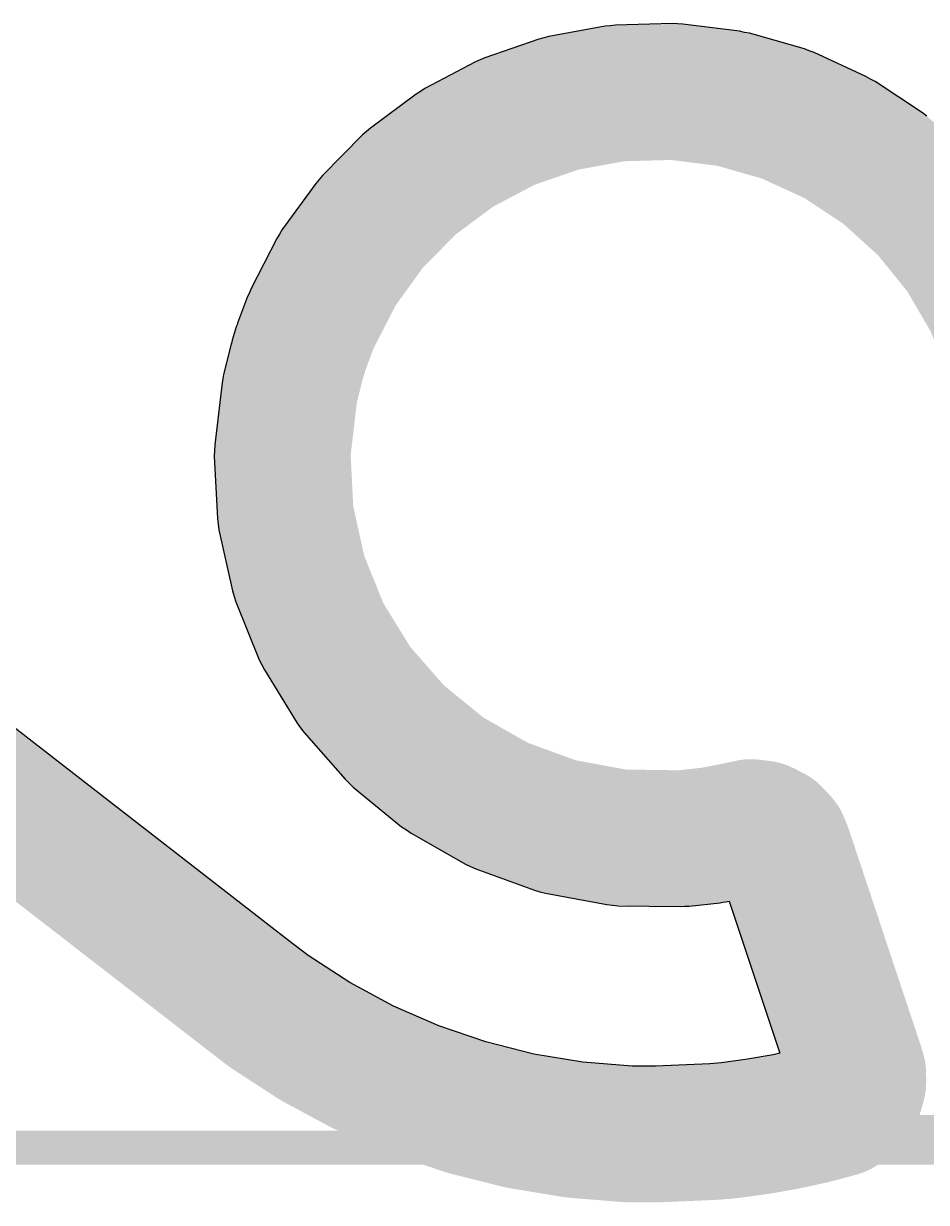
# Model space of a CAD drawing. Header units: inches. Extents: x -5 to 5450, y -4 to 5452.
# Drawn here: x 85.83 to 92.58, y -2.77 to 6.04 of the extents above; entities that cross this region are included whole.
import ezdxf

# ---------------------------------------------------------------- set-up
doc = ezdxf.new("R2010")
doc.units = ezdxf.units.IN
for name, color, linetype in [('Board_outline', 216, 'Continuous'), ('Ground', 76, 'Continuous'), ('Power', 16, 'Continuous'), ('Top Overlay', 2, 'Continuous')]:
    doc.layers.add(name, color=color, linetype=linetype)

msp = doc.modelspace()

# ---------------------------------------------------------------- linework, layer by layer
at = {"layer": 'Board_outline', "const_width": 0.254}
for points in [[(87.90978862, 3.6203001, -0.9572810000000012), (93.27838849999999, 2.08869026)], [(87.90978862, 3.6203001, -0.9572810000000012), (93.27838849999999, 2.08869026)], [(90.98388965999999, -0.02459228, -0.5486190000000054), (87.87868885999998, 3.52089974)], [(90.98388965999999, -0.02459228, -0.5486190000000054), (87.87868885999998, 3.52089974)], [(91.22418889999999, 0.0231013, -0.3639760000000018), (91.51169149999998, -0.12062968)], [(91.22418889999999, 0.0231013, -0.3639760000000018), (91.51169149999998, -0.12062968)], [(90.5692753, -2.26242372, -0.1665836944158109), (87.50090958, -1.2167743)], [(90.5692753, -2.26242372, -0.1665836944158109), (87.50090958, -1.2167743)], [(92.06388749999999, -1.77684938, -0.2679530000000012), (91.99978806, -2.01844148)], [(92.06388749999999, -1.77684938, -0.2679530000000012), (91.99978806, -2.01844148)], [(91.9837886, -2.03321158, -0.0031380900000001), (91.92878744, -2.0683982)], [(91.9837886, -2.03321158, -0.0031380900000001), (91.92878744, -2.0683982)], [(91.85478961999999, -2.09245454, -0.0436609000000003), (90.9964906, -2.24378266)], [(91.85478961999999, -2.09245454, -0.0436609000000003), (90.9964906, -2.24378266)]]:
    msp.add_lwpolyline(points, format="xyb", dxfattribs=at)
for points in [[(87.87868885999998, 3.52089974), (87.90978862, 3.6203001)], [(87.87868885999998, 3.52089974), (87.90978862, 3.6203001)], [(84.3296891, 1.23720098), (87.50090958, -1.2167743)], [(84.3296891, 1.23720098), (87.50090958, -1.2167743)], [(90.98388965999999, -0.02458974), (91.22299002, 0.02280158)], [(90.98388965999999, -0.02458974), (91.22299002, 0.02280158)], [(91.22299002, 0.02280158), (91.22418889999999, 0.0231013)], [(91.22299002, 0.02280158), (91.22418889999999, 0.0231013)], [(91.51168896, -0.12062968), (91.5194893, -0.14100048)], [(91.51168896, -0.12062968), (91.5194893, -0.14100048)], [(91.5194893, -0.14100048), (92.05979047999999, -1.76310036)], [(91.5194893, -0.14100048), (92.05979047999999, -1.76310036)], [(92.05979047999999, -1.76310036), (92.06389003999999, -1.77684938)], [(92.05979047999999, -1.76310036), (92.06389003999999, -1.77684938)], [(91.9837886, -2.03321158), (91.9997906, -2.01844402)], [(91.9837886, -2.03321158), (91.9997906, -2.01844402)], [(91.85478961999999, -2.092452), (91.93028858, -2.0715986)], [(91.85478961999999, -2.092452), (91.93028858, -2.0715986)], [(91.92878998, -2.06840074), (91.93028858, -2.0715986)], [(91.92878998, -2.06840074), (91.93028858, -2.0715986)], [(90.5692753, -2.26242372), (90.9964906, -2.24378012)], [(90.5692753, -2.26242372), (90.9964906, -2.24378012)]]:
    msp.add_lwpolyline(points, dxfattribs=at)
at = {"layer": 'Board_outline', "const_width": 0.127}
for points in [[(87.84628862, 3.6203001, 1), (87.97328861999999, 3.6203001, 1)], [(87.84628862, 3.6203001, 1), (87.97328861999999, 3.6203001, 1)], [(87.84628862, 3.6203001, 1), (87.97328861999999, 3.6203001, 1)], [(87.84628862, 3.6203001, 1), (87.97328861999999, 3.6203001, 1)], [(87.81518885999999, 3.52089974, 1), (87.94218886, 3.52089974, 1)], [(87.81518885999999, 3.52089974, 1), (87.94218886, 3.52089974, 1)], [(87.81518885999999, 3.52089974, 1), (87.94218886, 3.52089974, 1)], [(87.81518885999999, 3.52089974, 1), (87.94218886, 3.52089974, 1)], [(90.92038966, -0.02458974, 1), (91.04738966, -0.02458974, 1)], [(90.92038966, -0.02458974, 1), (91.04738966, -0.02458974, 1)], [(90.92038966, -0.02459228, 1), (91.04738966, -0.02459228, 1)], [(90.92038966, -0.02459228, 1), (91.04738966, -0.02459228, 1)], [(91.15949001999999, 0.02280158, 1), (91.28649001999999, 0.02280158, 1)], [(91.15949001999999, 0.02280158, 1), (91.28649001999999, 0.02280158, 1)], [(91.15949001999999, 0.02280158, 1), (91.28649001999999, 0.02280158, 1)], [(91.15949001999999, 0.02280158, 1), (91.28649001999999, 0.02280158, 1)], [(91.1606889, 0.0231013, 1), (91.28768889999999, 0.0231013, 1)], [(91.1606889, 0.0231013, 1), (91.28768889999999, 0.0231013, 1)], [(91.1606889, 0.0231013, 1), (91.28768889999999, 0.0231013, 1)], [(91.1606889, 0.0231013, 1), (91.28768889999999, 0.0231013, 1)], [(91.44818896, -0.12062968, 1), (91.57518895999999, -0.12062968, 1)], [(91.44818896, -0.12062968, 1), (91.57518895999999, -0.12062968, 1)], [(91.4481915, -0.12062968, 1), (91.5751915, -0.12062968, 1)], [(91.4481915, -0.12062968, 1), (91.5751915, -0.12062968, 1)], [(91.4559893, -0.14100048, 1), (91.5829893, -0.14100048, 1)], [(91.4559893, -0.14100048, 1), (91.5829893, -0.14100048, 1)], [(91.4559893, -0.14100048, 1), (91.5829893, -0.14100048, 1)], [(91.4559893, -0.14100048, 1), (91.5829893, -0.14100048, 1)], [(87.43740958, -1.2167743, 1), (87.56440957999999, -1.2167743, 1)], [(87.43740958, -1.2167743, 1), (87.56440957999999, -1.2167743, 1)], [(87.43740958, -1.2167743, 1), (87.56440957999999, -1.2167743, 1)], [(87.43740958, -1.2167743, 1), (87.56440957999999, -1.2167743, 1)], [(91.99629048, -1.76310036, 1), (92.12329048, -1.76310036, 1)], [(91.99629048, -1.76310036, 1), (92.12329048, -1.76310036, 1)], [(91.99629048, -1.76310036, 1), (92.12329048, -1.76310036, 1)], [(91.99629048, -1.76310036, 1), (92.12329048, -1.76310036, 1)], [(92.0003875, -1.77684938, 1), (92.1273875, -1.77684938, 1)], [(92.0003875, -1.77684938, 1), (92.1273875, -1.77684938, 1)], [(92.00039004, -1.77684938, 1), (92.12739004, -1.77684938, 1)], [(92.00039004, -1.77684938, 1), (92.12739004, -1.77684938, 1)], [(91.92028859999999, -2.03321158, 1), (92.04728859999999, -2.03321158, 1)], [(91.92028859999999, -2.03321158, 1), (92.04728859999999, -2.03321158, 1)], [(91.92028859999999, -2.03321158, 1), (92.04728859999999, -2.03321158, 1)], [(91.92028859999999, -2.03321158, 1), (92.04728859999999, -2.03321158, 1)], [(91.93628806, -2.01844148, 1), (92.06328806, -2.01844148, 1)], [(91.93628806, -2.01844148, 1), (92.06328806, -2.01844148, 1)], [(91.93629059999999, -2.01844402, 1), (92.06329059999999, -2.01844402, 1)], [(91.93629059999999, -2.01844402, 1), (92.06329059999999, -2.01844402, 1)], [(91.79128962, -2.092452, 1), (91.91828962, -2.092452, 1)], [(91.79128962, -2.092452, 1), (91.91828962, -2.092452, 1)], [(91.79128962, -2.09245454, 1), (91.91828962, -2.09245454, 1)], [(91.79128962, -2.09245454, 1), (91.91828962, -2.09245454, 1)], [(91.86528743999999, -2.0683982, 1), (91.99228743999998, -2.0683982, 1)], [(91.86528743999999, -2.0683982, 1), (91.99228743999998, -2.0683982, 1)], [(91.86528997999999, -2.06840074, 1), (91.99228998, -2.06840074, 1)], [(91.86528997999999, -2.06840074, 1), (91.99228998, -2.06840074, 1)], [(91.86678857999999, -2.0715986, 1), (91.99378857999999, -2.0715986, 1)], [(91.86678857999999, -2.0715986, 1), (91.99378857999999, -2.0715986, 1)], [(91.86678857999999, -2.0715986, 1), (91.99378857999999, -2.0715986, 1)], [(91.86678857999999, -2.0715986, 1), (91.99378857999999, -2.0715986, 1)], [(90.5057753, -2.26242372, 1), (90.63277529999999, -2.26242372, 1)], [(90.5057753, -2.26242372, 1), (90.63277529999999, -2.26242372, 1)], [(90.5057753, -2.26242372, 1), (90.63277529999999, -2.26242372, 1)], [(90.5057753, -2.26242372, 1), (90.63277529999999, -2.26242372, 1)], [(90.9329906, -2.24378012, 1), (91.05999059999999, -2.24378012, 1)], [(90.9329906, -2.24378012, 1), (91.05999059999999, -2.24378012, 1)], [(90.9329906, -2.24378266, 1), (91.05999059999999, -2.24378266, 1)], [(90.9329906, -2.24378266, 1), (91.05999059999999, -2.24378266, 1)]]:
    msp.add_lwpolyline(points, format="xyb", close=True, dxfattribs=at)
at = {"layer": 'Ground'}
for p, q in [((90.17940562, 6.018451259999999), (89.7600313, 5.94203282)), ((90.21820665999999, 6.021644039999999), (90.17940562, 6.018451259999999)), ((90.256868, 6.02652846), (90.21820665999999, 6.021644039999999)), ((90.6829911, 6.03825818), (90.256868, 6.02652846)), ((90.72184548, 6.03550736), (90.6829911, 6.03825818)), ((90.76077352, 6.0344558), (90.72184548, 6.03550736)), ((91.18371653999999, 5.98122756), (90.76077352, 6.0344558)), ((89.68470506, 5.92226908), (89.28183312, 5.782945)), ((89.72258407999999, 5.93132926), (89.68470506, 5.92226908)), ((89.7600313, 5.94203282), (89.72258407999999, 5.93132926)), ((91.22169716, 5.97259918), (91.18371653999999, 5.98122756)), ((91.26001814, 5.96563704), (91.22169716, 5.97259918)), ((91.66994366, 5.84869036), (91.26001814, 5.96563704)), ((91.7061539, 5.83439016), (91.66994366, 5.84869036)), ((91.74298644, 5.82167492), (91.7061539, 5.83439016)), ((92.13035167999999, 5.64373014), (91.74298644, 5.82167492)), ((89.210388, 5.75195192), (88.8334012, 5.55296578)), ((89.24644838, 5.76666868), (89.210388, 5.75195192)), ((89.28183312, 5.782945), (89.24644838, 5.76666868)), ((92.16396603999999, 5.624088319999999), (92.13035167999999, 5.64373014)), ((88.8334012, 5.55296578), (88.80089936, 5.53149262)), ((92.19843892, 5.605914619999999), (92.16396603999999, 5.624088319999999)), ((92.5542218, 5.37111194), (92.19843892, 5.605914619999999)), ((88.76749836, 5.51146218), (88.42516986, 5.25744186)), ((88.80089936, 5.53149262), (88.76749836, 5.51146218)), ((92.58447573999999, 5.34657046), (92.5542218, 5.37111194)), ((88.36635362, 5.20640056), (88.06664885999999, 4.90326172)), ((88.39631546, 5.23127478), (88.36635362, 5.20640056)), ((88.42516986, 5.25744186), (88.39631546, 5.23127478)), ((88.04211753999999, 4.87302048), (88.01627558, 4.84386128)), ((88.06664885999999, 4.90326172), (88.04211753999999, 4.87302048)), ((88.01627558, 4.84386128), (87.76617701999999, 4.4986575)), ((87.76617701999999, 4.4986575), (87.74651995999999, 4.465012659999999)), ((87.72543288, 4.43229238), (87.53075457999999, 4.05306022)), ((87.74651995999999, 4.465012659999999), (87.72543288, 4.43229238)), ((87.53075457999999, 4.05306022), (87.52002307999999, 4.02588222)), ((87.50708431999999, 3.999631319999999), (87.43200191999999, 3.79998986)), ((87.52002307999999, 4.02588222), (87.50708431999999, 3.999631319999999)), ((87.43200191999999, 3.79998986), (87.42826812, 3.7860351)), ((87.42261916, 3.77273058), (87.39151686, 3.67332768)), ((87.42826812, 3.7860351), (87.42261916, 3.77273058)), ((87.38315772, 3.64344966), (87.32707452, 3.416681)), ((87.38834948, 3.6580953), (87.38315772, 3.64344966)), ((87.39151686, 3.67332768), (87.38834948, 3.6580953)), ((87.31563436, 3.35372456), (87.26113612, 2.89011614)), ((87.32247457999999, 3.38501736), (87.31563436, 3.35372456)), ((87.32707452, 3.416681), (87.32247457999999, 3.38501736)), ((87.26033347999999, 2.8474797), (87.25829132, 2.80488136)), ((87.26113612, 2.89011614), (87.26033347999999, 2.8474797)), ((87.25829132, 2.80488136), (87.28173806, 2.33867198)), ((87.28173806, 2.33867198), (87.28803726, 2.29654354)), ((87.28803726, 2.29654354), (87.2931198, 2.25415348)), ((87.2931198, 2.25415348), (87.3938562, 1.79835302)), ((87.3938562, 1.79835302), (87.40709976, 1.75780446)), ((87.40709976, 1.75780446), (87.41915206, 1.71691046)), ((87.41915206, 1.71691046), (87.5943638, 1.28424178)), ((87.81330164, -0.8130692399999999), (84.64208624, 1.6409035)), ((87.5943638, 1.28424178), (87.61415548, 1.24649992)), ((87.61415548, 1.24649992), (87.63286258, 1.20814846)), ((87.63286258, 1.20814846), (87.87766015999999, 0.81068672)), ((87.87766015999999, 0.81068672), (87.90349957999999, 0.77671168)), ((87.90349957999999, 0.77671168), (87.92829251999999, 0.74206354)), ((87.92829251999999, 0.74206354), (88.23584334, 0.39090346)), ((88.23584334, 0.39090346), (88.2669558, 0.36172648)), ((88.2669558, 0.36172648), (88.2971945, 0.33166558)), ((88.2971945, 0.33166558), (88.6589159, 0.03660902)), ((88.6589159, 0.03660902), (88.69442764, 0.01303528)), ((88.69442764, 0.01303528), (88.72927136, -0.01158748)), ((88.72927136, -0.01158748), (89.13506684, -0.24230584)), ((89.13506684, -0.24230584), (89.17404821999999, -0.25965658)), ((89.17404821999999, -0.25965658), (89.21246318, -0.27811476)), ((89.21246318, -0.27811476), (89.65100687999998, -0.4380585599999999)), ((89.65100687999998, -0.4380585599999999), (89.69231744, -0.44867576)), ((89.69231744, -0.44867576), (89.73328509999999, -0.46048422)), ((89.73328509999999, -0.46048422), (90.19233421999999, -0.5451855999999999)), ((91.0400516, -0.5319522), (91.06146125999999, -0.52742338)), ((91.06146125999999, -0.52742338), (91.08325699999999, -0.5252872399999999)), ((91.08325699999999, -0.5252872399999999), (91.10783403999999, -0.5204104399999999)), ((91.10783403999999, -0.5204104399999999), (91.4861518, -1.65619938)), ((90.19233421999999, -0.5451855999999999), (90.23483096, -0.54877462)), ((90.23483096, -0.54877462), (90.2772007, -0.55360062)), ((90.2772007, -0.55360062), (90.74394602, -0.5606948399999999)), ((90.74394602, -0.5606948399999999), (90.77585604, -0.5580405399999999)), ((90.77585604, -0.5580405399999999), (90.80786511999999, -0.55765446)), ((90.80786511999999, -0.55765446), (91.0400516, -0.5319522)), ((87.8133118, -0.8130743199999999), (87.81330164, -0.8130692399999999)), ((87.95991298, -0.92652088), (87.8133118, -0.8130743199999999)), ((88.27081914, -1.12846358), (87.95991298, -0.92652088)), ((88.5973209, -1.30408934), (88.27081914, -1.12846358)), ((88.93721608, -1.45221198), (88.5973209, -1.30408934)), ((89.28813486, -1.57179772), (88.93721608, -1.45221198)), ((89.64768455999999, -1.66203884), (89.28813486, -1.57179772)), ((90.01350552, -1.72234352), (89.64768455999999, -1.66203884)), ((91.43677674, -1.66714678), (91.24383834, -1.70116246)), ((91.4861518, -1.65619938), (91.43677674, -1.66714678)), ((90.38303742, -1.75227996), (90.01350552, -1.72234352)), ((90.55772083999999, -1.75198532), (90.38303742, -1.75227996)), ((90.96310738, -1.73429422), (90.55772083999999, -1.75198532)), ((91.04961724, -1.72672756), (90.96310738, -1.73429422)), ((91.24383834, -1.70116246), (91.04961724, -1.72672756))]:
    msp.add_line(p, q, dxfattribs=at)
at = {"layer": 'Ground', "const_width": 1.016}
for points in [[(89.85153987999999, 5.43984434), (90.27091419999999, 5.51626278)], [(90.27091419999999, 5.51626278), (90.69703476, 5.5279925)], [(90.69703476, 5.5279925), (91.11997777999999, 5.47476426)], [(89.44866793999999, 5.30052026), (89.85153987999999, 5.43984434)], [(91.11997777999999, 5.47476426), (91.5299033, 5.35781758)], [(91.5299033, 5.35781758), (91.91726854, 5.1798728)], [(89.07168114, 5.101534119999999), (89.44866793999999, 5.30052026)], [(91.91726854, 5.1798728), (92.27305395999998, 4.94507012)], [(88.72935263999999, 4.8475138), (89.07168114, 5.101534119999999)], [(92.27305395999998, 4.94507012), (92.58898169999999, 4.65887816)], [(88.42964787999999, 4.54437496), (88.72935263999999, 4.8475138)], [(92.58898169999999, 4.65887816), (92.85769592, 4.32795934)], [(88.17954931999999, 4.19917118), (88.42964787999999, 4.54437496)], [(92.85769592, 4.32795934), (93.07294313999999, 3.9600124)], [(87.98487101999999, 3.81993902), (88.17954931999999, 4.19917118)], [(93.07294313999999, 3.9600124), (93.22971193999999, 3.56360476)], [(87.90978862, 3.6203001), (87.98487101999999, 3.81993902)], [(87.87868632, 3.520897199999999), (87.90978862, 3.6203001)], [(87.82260312, 3.29412854), (87.87868632, 3.520897199999999)], [(87.76810488, 2.83052012), (87.82260312, 3.29412854)], [(87.76810488, 2.83052012), (87.79155161999999, 2.36431074)], [(87.79155161999999, 2.36431074), (87.89228802, 1.90851028)], [(87.89228802, 1.90851028), (88.06749976, 1.4758416)], [(88.06749976, 1.4758416), (88.31229734, 1.07837986)], [(84.3296891, 1.23720098), (87.50090958, -1.2167743)], [(88.31229734, 1.07837986), (88.61984815999999, 0.7272197799999999)], [(88.61984815999999, 0.7272197799999999), (88.98156956, 0.43216322)], [(88.98156956, 0.43216322), (89.38736503999999, 0.20144486)], [(89.38736503999999, 0.20144486), (89.82590874, 0.04150106)], [(89.82590874, 0.04150106), (90.28495785999999, -0.04320032)], [(90.98388965999999, -0.02459228), (91.22418636, 0.02309622)], [(91.22418636, 0.02309622), (91.26706664, 0.03334258)], [(91.26706664, 0.03334258), (91.35466108, 0.02326894)], [(91.35466108, 0.02326894), (91.43352808, -0.01615948)], [(90.28495785999999, -0.04320032), (90.75170317999999, -0.05029454)], [(90.75170317999999, -0.05029454), (90.98388965999999, -0.02459228)], [(91.43352808, -0.01615948), (91.4941528, -0.08018526)], [(91.4941528, -0.08018526), (91.51169149999998, -0.12062968)], [(91.51169149999998, -0.12062968), (91.5194893, -0.14100048)], [(91.5194893, -0.14100048), (92.05979047999999, -1.76310036)], [(87.50090958, -1.2167743), (87.66417823999998, -1.34311898)], [(87.66417823999998, -1.34311898), (88.01044374, -1.56802836)], [(88.01044374, -1.56802836), (88.37407014, -1.7636236)], [(88.37407014, -1.7636236), (88.75258348, -1.92857628)], [(92.05979047999999, -1.76310036), (92.06388496, -1.77685446)], [(92.06388496, -1.77685446), (92.07248032, -1.80861716)], [(92.07248032, -1.80861716), (92.07264287999999, -1.8744311)], [(92.05576457999999, -1.93804286), (92.07264287999999, -1.8744311)], [(88.75258348, -1.92857628), (89.1434082, -2.06176372)], [(91.99978806, -2.01844148), (92.02299604, -1.9951192)], [(92.02299604, -1.9951192), (92.05576457999999, -1.93804286)], [(89.1434082, -2.06176372), (89.54388238, -2.1622766)], [(91.74940502, -2.12068918), (91.85478708, -2.09245454)], [(91.85478708, -2.09245454), (91.93028858, -2.0715986)], [(91.93028858, -2.0715986), (91.94946558, -2.0552918)], [(91.94946558, -2.0552918), (91.96321459999999, -2.04649578)], [(91.96321459999999, -2.04649578), (91.97693822, -2.03765658)], [(91.97693822, -2.03765658), (91.99978806, -2.01844148)], [(89.54388238, -2.1622766), (89.95127805999999, -2.2294342)], [(91.32149884, -2.20580204), (91.53638029999999, -2.1679154)], [(91.53638029999999, -2.1679154), (91.74940502, -2.12068918)], [(89.95127805999999, -2.2294342), (90.3628241, -2.26277424)], [(90.3628241, -2.26277424), (90.56927275999999, -2.26242626)], [(90.56927275999999, -2.26242626), (90.9964906, -2.24378266)], [(90.9964906, -2.24378266), (91.10516958, -2.23427798)], [(91.10516958, -2.23427798), (91.32149884, -2.20580204)]]:
    msp.add_lwpolyline(points, dxfattribs=at)
at = {"layer": 'Ground', "const_width": 0.508}
for points in [[(90.01691419999999, 5.51626278, 1), (90.5249142, 5.51626278, 1)], [(90.01691419999999, 5.51626278, 1), (90.5249142, 5.51626278, 1)], [(90.44303476, 5.5279925, 1), (90.95103476, 5.5279925, 1)], [(90.44303476, 5.5279925, 1), (90.95103476, 5.5279925, 1)], [(89.59753988, 5.43984434, 1), (90.10553988, 5.43984434, 1)], [(89.59753988, 5.43984434, 1), (90.10553988, 5.43984434, 1)], [(90.86597778, 5.47476426, 1), (91.37397778, 5.47476426, 1)], [(90.86597778, 5.47476426, 1), (91.37397778, 5.47476426, 1)], [(91.2759033, 5.35781758, 1), (91.78390329999999, 5.35781758, 1)], [(91.2759033, 5.35781758, 1), (91.78390329999999, 5.35781758, 1)], [(89.19466794, 5.30052026, 1), (89.70266794, 5.30052026, 1)], [(89.19466794, 5.30052026, 1), (89.70266794, 5.30052026, 1)], [(91.66326853999999, 5.1798728, 1), (92.17126853999999, 5.1798728, 1)], [(91.66326853999999, 5.1798728, 1), (92.17126853999999, 5.1798728, 1)], [(88.81768113999999, 5.101534119999999, 1), (89.32568113999999, 5.101534119999999, 1)], [(88.81768113999999, 5.101534119999999, 1), (89.32568113999999, 5.101534119999999, 1)], [(92.01905396, 4.94507012, 1), (92.52705396, 4.94507012, 1)], [(92.01905396, 4.94507012, 1), (92.52705396, 4.94507012, 1)], [(88.47535264, 4.8475138, 1), (88.98335264, 4.8475138, 1)], [(88.47535264, 4.8475138, 1), (88.98335264, 4.8475138, 1)], [(92.33498169999999, 4.65887816, 1), (92.8429817, 4.65887816, 1)], [(92.33498169999999, 4.65887816, 1), (92.8429817, 4.65887816, 1)], [(88.17564788, 4.54437496, 1), (88.68364788, 4.54437496, 1)], [(88.17564788, 4.54437496, 1), (88.68364788, 4.54437496, 1)], [(92.60369591999999, 4.32795934, 1), (93.11169592, 4.32795934, 1)], [(92.60369591999999, 4.32795934, 1), (93.11169592, 4.32795934, 1)], [(87.92554931999999, 4.19917118, 1), (88.43354932, 4.19917118, 1)], [(87.92554931999999, 4.19917118, 1), (88.43354932, 4.19917118, 1)], [(92.81894314, 3.9600124, 1), (93.32694314, 3.9600124, 1)], [(92.81894314, 3.9600124, 1), (93.32694314, 3.9600124, 1)], [(87.73087102, 3.81993902, 1), (88.23887101999999, 3.81993902, 1)], [(87.73087102, 3.81993902, 1), (88.23887101999999, 3.81993902, 1)], [(87.65578862, 3.6203001, 1), (88.16378861999999, 3.6203001, 1)], [(87.65578862, 3.6203001, 1), (88.16378861999999, 3.6203001, 1)], [(87.62468632, 3.520897199999999, 1), (88.13268632, 3.520897199999999, 1)], [(87.62468632, 3.520897199999999, 1), (88.13268632, 3.520897199999999, 1)], [(87.56860312, 3.29412854, 1), (88.07660312, 3.29412854, 1)], [(87.56860312, 3.29412854, 1), (88.07660312, 3.29412854, 1)], [(87.51410488, 2.83052012, 1), (88.02210488, 2.83052012, 1)], [(87.51410488, 2.83052012, 1), (88.02210488, 2.83052012, 1)], [(87.53755161999999, 2.36431074, 1), (88.04555162, 2.36431074, 1)], [(87.53755161999999, 2.36431074, 1), (88.04555162, 2.36431074, 1)], [(87.63828801999999, 1.90851028, 1), (88.14628802, 1.90851028, 1)], [(87.63828801999999, 1.90851028, 1), (88.14628802, 1.90851028, 1)], [(87.81349975999998, 1.4758416, 1), (88.32149976, 1.4758416, 1)], [(87.81349975999998, 1.4758416, 1), (88.32149976, 1.4758416, 1)], [(88.05829734, 1.07837986, 1), (88.56629734, 1.07837986, 1)], [(88.05829734, 1.07837986, 1), (88.56629734, 1.07837986, 1)], [(88.36584816, 0.7272197799999999, 1), (88.87384816, 0.7272197799999999, 1)], [(88.36584816, 0.7272197799999999, 1), (88.87384816, 0.7272197799999999, 1)], [(88.72756955999999, 0.43216322, 1), (89.23556955999999, 0.43216322, 1)], [(88.72756955999999, 0.43216322, 1), (89.23556955999999, 0.43216322, 1)], [(89.13336504, 0.20144486, 1), (89.64136504, 0.20144486, 1)], [(89.13336504, 0.20144486, 1), (89.64136504, 0.20144486, 1)], [(89.57190874, 0.04150106, 1), (90.07990874, 0.04150106, 1)], [(89.57190874, 0.04150106, 1), (90.07990874, 0.04150106, 1)], [(90.97018635999999, 0.02309622, 1), (91.47818636, 0.02309622, 1)], [(90.97018635999999, 0.02309622, 1), (91.47818636, 0.02309622, 1)], [(91.01306664, 0.03334258, 1), (91.52106664, 0.03334258, 1)], [(91.01306664, 0.03334258, 1), (91.52106664, 0.03334258, 1)], [(91.10066108, 0.02326894, 1), (91.60866108, 0.02326894, 1)], [(91.10066108, 0.02326894, 1), (91.60866108, 0.02326894, 1)], [(90.03095786, -0.04320032, 1), (90.53895786, -0.04320032, 1)], [(90.03095786, -0.04320032, 1), (90.53895786, -0.04320032, 1)], [(90.49770317999999, -0.05029454, 1), (91.00570318, -0.05029454, 1)], [(90.49770317999999, -0.05029454, 1), (91.00570318, -0.05029454, 1)], [(90.72988966, -0.02459228, 1), (91.23788966, -0.02459228, 1)], [(90.72988966, -0.02459228, 1), (91.23788966, -0.02459228, 1)], [(91.17952808, -0.01615948, 1), (91.68752807999999, -0.01615948, 1)], [(91.17952808, -0.01615948, 1), (91.68752807999999, -0.01615948, 1)], [(91.24015279999999, -0.08018526, 1), (91.74815279999999, -0.08018526, 1)], [(91.24015279999999, -0.08018526, 1), (91.74815279999999, -0.08018526, 1)], [(91.25769149999999, -0.12062968, 1), (91.7656915, -0.12062968, 1)], [(91.25769149999999, -0.12062968, 1), (91.7656915, -0.12062968, 1)], [(91.26548929999998, -0.14100048, 1), (91.7734893, -0.14100048, 1)], [(91.26548929999998, -0.14100048, 1), (91.7734893, -0.14100048, 1)], [(87.24690958, -1.2167743, 1), (87.75490958, -1.2167743, 1)], [(87.24690958, -1.2167743, 1), (87.75490958, -1.2167743, 1)], [(87.41017824, -1.34311898, 1), (87.91817823999999, -1.34311898, 1)], [(87.41017824, -1.34311898, 1), (87.91817823999999, -1.34311898, 1)], [(87.75644374, -1.56802836, 1), (88.26444373999999, -1.56802836, 1)], [(87.75644374, -1.56802836, 1), (88.26444373999999, -1.56802836, 1)], [(88.12007014, -1.7636236, 1), (88.62807013999999, -1.7636236, 1)], [(88.12007014, -1.7636236, 1), (88.62807013999999, -1.7636236, 1)], [(91.80579048, -1.76310036, 1), (92.31379048, -1.76310036, 1)], [(91.80579048, -1.76310036, 1), (92.31379048, -1.76310036, 1)], [(91.80988495999999, -1.77685446, 1), (92.31788496, -1.77685446, 1)], [(91.80988495999999, -1.77685446, 1), (92.31788496, -1.77685446, 1)], [(91.81848031999999, -1.80861716, 1), (92.32648032, -1.80861716, 1)], [(91.81848031999999, -1.80861716, 1), (92.32648032, -1.80861716, 1)], [(91.81864288, -1.8744311, 1), (92.32664288, -1.8744311, 1)], [(91.81864288, -1.8744311, 1), (92.32664288, -1.8744311, 1)], [(88.49858348, -1.92857628, 1), (89.00658347999999, -1.92857628, 1)], [(88.49858348, -1.92857628, 1), (89.00658347999999, -1.92857628, 1)], [(91.76899603999999, -1.9951192, 1), (92.27699603999999, -1.9951192, 1)], [(91.76899603999999, -1.9951192, 1), (92.27699603999999, -1.9951192, 1)], [(91.80176458, -1.93804286, 1), (92.30976457999999, -1.93804286, 1)], [(91.80176458, -1.93804286, 1), (92.30976457999999, -1.93804286, 1)], [(88.88940819999999, -2.06176372, 1), (89.39740819999999, -2.06176372, 1)], [(88.88940819999999, -2.06176372, 1), (89.39740819999999, -2.06176372, 1)], [(91.60078707999999, -2.09245454, 1), (92.10878708, -2.09245454, 1)], [(91.60078707999999, -2.09245454, 1), (92.10878708, -2.09245454, 1)], [(91.67628858, -2.0715986, 1), (92.18428858, -2.0715986, 1)], [(91.67628858, -2.0715986, 1), (92.18428858, -2.0715986, 1)], [(91.69546557999999, -2.0552918, 1), (92.20346558, -2.0552918, 1)], [(91.69546557999999, -2.0552918, 1), (92.20346558, -2.0552918, 1)], [(91.7092146, -2.04649578, 1), (92.21721459999999, -2.04649578, 1)], [(91.7092146, -2.04649578, 1), (92.21721459999999, -2.04649578, 1)], [(91.72293822, -2.03765658, 1), (92.23093822, -2.03765658, 1)], [(91.72293822, -2.03765658, 1), (92.23093822, -2.03765658, 1)], [(91.74578806, -2.01844148, 1), (92.25378805999999, -2.01844148, 1)], [(91.74578806, -2.01844148, 1), (92.25378805999999, -2.01844148, 1)], [(89.28988238, -2.1622766, 1), (89.79788237999999, -2.1622766, 1)], [(89.28988238, -2.1622766, 1), (89.79788237999999, -2.1622766, 1)], [(91.2823803, -2.1679154, 1), (91.7903803, -2.1679154, 1)], [(91.2823803, -2.1679154, 1), (91.7903803, -2.1679154, 1)], [(91.49540501999999, -2.12068918, 1), (92.00340501999999, -2.12068918, 1)], [(91.49540501999999, -2.12068918, 1), (92.00340501999999, -2.12068918, 1)], [(89.69727806, -2.2294342, 1), (90.20527806, -2.2294342, 1)], [(89.69727806, -2.2294342, 1), (90.20527806, -2.2294342, 1)], [(90.10882409999999, -2.26277424, 1), (90.61682409999999, -2.26277424, 1)], [(90.10882409999999, -2.26277424, 1), (90.61682409999999, -2.26277424, 1)], [(90.31527276, -2.26242626, 1), (90.82327276, -2.26242626, 1)], [(90.31527276, -2.26242626, 1), (90.82327276, -2.26242626, 1)], [(90.7424906, -2.24378266, 1), (91.25049059999999, -2.24378266, 1)], [(90.7424906, -2.24378266, 1), (91.25049059999999, -2.24378266, 1)], [(90.85116957999999, -2.23427798, 1), (91.35916957999999, -2.23427798, 1)], [(90.85116957999999, -2.23427798, 1), (91.35916957999999, -2.23427798, 1)], [(91.06749884, -2.20580204, 1), (91.57549884, -2.20580204, 1)], [(91.06749884, -2.20580204, 1), (91.57549884, -2.20580204, 1)]]:
    msp.add_lwpolyline(points, format="xyb", close=True, dxfattribs=at)
at = {"layer": 'Power'}
for p, q in [((90.17940562, 6.018451259999999), (89.7600313, 5.94203282)), ((90.21820665999999, 6.021644039999999), (90.17940562, 6.018451259999999)), ((90.256868, 6.02652846), (90.21820665999999, 6.021644039999999)), ((90.6829911, 6.03825818), (90.256868, 6.02652846)), ((90.72184548, 6.03550736), (90.6829911, 6.03825818)), ((90.76077352, 6.0344558), (90.72184548, 6.03550736)), ((91.18371653999999, 5.98122756), (90.76077352, 6.0344558)), ((89.68470506, 5.92226908), (89.28183312, 5.782945)), ((89.72258407999999, 5.93132926), (89.68470506, 5.92226908)), ((89.7600313, 5.94203282), (89.72258407999999, 5.93132926)), ((91.22169716, 5.97259918), (91.18371653999999, 5.98122756)), ((91.26001814, 5.96563704), (91.22169716, 5.97259918)), ((91.66994366, 5.84869036), (91.26001814, 5.96563704)), ((91.7061539, 5.83439016), (91.66994366, 5.84869036)), ((91.74298644, 5.82167492), (91.7061539, 5.83439016)), ((92.13035167999999, 5.64373014), (91.74298644, 5.82167492)), ((89.210388, 5.75195192), (88.8334012, 5.55296578)), ((89.24644838, 5.76666868), (89.210388, 5.75195192)), ((89.28183312, 5.782945), (89.24644838, 5.76666868)), ((92.16396603999999, 5.624088319999999), (92.13035167999999, 5.64373014)), ((88.8334012, 5.55296578), (88.80089936, 5.53149262)), ((92.19843892, 5.605914619999999), (92.16396603999999, 5.624088319999999)), ((92.5542218, 5.37111194), (92.19843892, 5.605914619999999)), ((88.76749836, 5.51146218), (88.42516986, 5.25744186)), ((88.80089936, 5.53149262), (88.76749836, 5.51146218)), ((92.58447573999999, 5.34657046), (92.5542218, 5.37111194)), ((88.36635362, 5.20640056), (88.06664885999999, 4.90326172)), ((88.39631546, 5.23127478), (88.36635362, 5.20640056)), ((88.42516986, 5.25744186), (88.39631546, 5.23127478)), ((88.04211753999999, 4.87302048), (88.01627558, 4.84386128)), ((88.06664885999999, 4.90326172), (88.04211753999999, 4.87302048)), ((88.01627558, 4.84386128), (87.76617701999999, 4.4986575)), ((87.76617701999999, 4.4986575), (87.74651995999999, 4.465012659999999)), ((87.72543288, 4.43229238), (87.53075457999999, 4.05306022)), ((87.74651995999999, 4.465012659999999), (87.72543288, 4.43229238)), ((87.53075457999999, 4.05306022), (87.52002307999999, 4.02588222)), ((87.50708431999999, 3.999631319999999), (87.43200191999999, 3.79998986)), ((87.52002307999999, 4.02588222), (87.50708431999999, 3.999631319999999)), ((87.43200191999999, 3.79998986), (87.42826812, 3.7860351)), ((87.42261916, 3.77273058), (87.39151686, 3.67332768)), ((87.42826812, 3.7860351), (87.42261916, 3.77273058)), ((87.38315772, 3.64344966), (87.32707452, 3.416681)), ((87.38834948, 3.6580953), (87.38315772, 3.64344966)), ((87.39151686, 3.67332768), (87.38834948, 3.6580953)), ((87.31563436, 3.35372456), (87.26113612, 2.89011614)), ((87.32247457999999, 3.38501736), (87.31563436, 3.35372456)), ((87.32707452, 3.416681), (87.32247457999999, 3.38501736)), ((87.26033347999999, 2.8474797), (87.25829132, 2.80488136)), ((87.26113612, 2.89011614), (87.26033347999999, 2.8474797)), ((87.25829132, 2.80488136), (87.28173806, 2.33867198)), ((87.28173806, 2.33867198), (87.28803726, 2.29654354)), ((87.28803726, 2.29654354), (87.2931198, 2.25415348)), ((87.2931198, 2.25415348), (87.3938562, 1.79835302)), ((87.3938562, 1.79835302), (87.40709976, 1.75780446)), ((87.40709976, 1.75780446), (87.41915206, 1.71691046)), ((87.41915206, 1.71691046), (87.5943638, 1.28424178)), ((87.81330164, -0.8130692399999999), (84.64208624, 1.6409035)), ((87.5943638, 1.28424178), (87.61415548, 1.24649992)), ((87.61415548, 1.24649992), (87.63286258, 1.20814846)), ((87.63286258, 1.20814846), (87.87766015999999, 0.81068672)), ((87.87766015999999, 0.81068672), (87.90349957999999, 0.77671168)), ((87.90349957999999, 0.77671168), (87.92829251999999, 0.74206354)), ((87.92829251999999, 0.74206354), (88.23584334, 0.39090346)), ((88.23584334, 0.39090346), (88.2669558, 0.36172648)), ((88.2669558, 0.36172648), (88.2971945, 0.33166558)), ((88.2971945, 0.33166558), (88.6589159, 0.03660902)), ((88.6589159, 0.03660902), (88.69442764, 0.01303528)), ((88.69442764, 0.01303528), (88.72927136, -0.01158748)), ((88.72927136, -0.01158748), (89.13506684, -0.24230584)), ((89.13506684, -0.24230584), (89.17404821999999, -0.25965658)), ((89.17404821999999, -0.25965658), (89.21246318, -0.27811476)), ((89.21246318, -0.27811476), (89.65100687999998, -0.4380585599999999)), ((89.65100687999998, -0.4380585599999999), (89.69231744, -0.44867576)), ((89.69231744, -0.44867576), (89.73328509999999, -0.46048422)), ((89.73328509999999, -0.46048422), (90.19233421999999, -0.5451855999999999)), ((91.0400516, -0.5319522), (91.06146125999999, -0.52742338)), ((91.06146125999999, -0.52742338), (91.08325699999999, -0.5252872399999999)), ((91.08325699999999, -0.5252872399999999), (91.10783403999999, -0.5204104399999999)), ((91.10783403999999, -0.5204104399999999), (91.4861518, -1.65619938)), ((90.19233421999999, -0.5451855999999999), (90.23483096, -0.54877462)), ((90.23483096, -0.54877462), (90.2772007, -0.55360062)), ((90.2772007, -0.55360062), (90.74394602, -0.5606948399999999)), ((90.74394602, -0.5606948399999999), (90.77585604, -0.5580405399999999)), ((90.77585604, -0.5580405399999999), (90.80786511999999, -0.55765446)), ((90.80786511999999, -0.55765446), (91.0400516, -0.5319522)), ((87.8133118, -0.8130743199999999), (87.81330164, -0.8130692399999999)), ((87.95991298, -0.92652088), (87.8133118, -0.8130743199999999)), ((88.27081914, -1.12846358), (87.95991298, -0.92652088)), ((88.5973209, -1.30408934), (88.27081914, -1.12846358)), ((88.93721608, -1.45221198), (88.5973209, -1.30408934)), ((89.28813486, -1.57179772), (88.93721608, -1.45221198)), ((89.64768455999999, -1.66203884), (89.28813486, -1.57179772)), ((90.01350552, -1.72234352), (89.64768455999999, -1.66203884)), ((91.43677674, -1.66714678), (91.24383834, -1.70116246)), ((91.4861518, -1.65619938), (91.43677674, -1.66714678)), ((90.38303742, -1.75227996), (90.01350552, -1.72234352)), ((90.55772083999999, -1.75198532), (90.38303742, -1.75227996)), ((90.96310738, -1.73429422), (90.55772083999999, -1.75198532)), ((91.04961724, -1.72672756), (90.96310738, -1.73429422)), ((91.24383834, -1.70116246), (91.04961724, -1.72672756))]:
    msp.add_line(p, q, dxfattribs=at)
at = {"layer": 'Power', "const_width": 1.016}
for points in [[(89.85153987999999, 5.43984434), (90.27091419999999, 5.51626278)], [(90.27091419999999, 5.51626278), (90.69703476, 5.5279925)], [(90.69703476, 5.5279925), (91.11997777999999, 5.47476426)], [(89.44866793999999, 5.30052026), (89.85153987999999, 5.43984434)], [(91.11997777999999, 5.47476426), (91.5299033, 5.35781758)], [(91.5299033, 5.35781758), (91.91726854, 5.1798728)], [(89.07168114, 5.101534119999999), (89.44866793999999, 5.30052026)], [(91.91726854, 5.1798728), (92.27305395999998, 4.94507012)], [(88.72935263999999, 4.8475138), (89.07168114, 5.101534119999999)], [(92.27305395999998, 4.94507012), (92.58898169999999, 4.65887816)], [(88.42964787999999, 4.54437496), (88.72935263999999, 4.8475138)], [(92.58898169999999, 4.65887816), (92.85769592, 4.32795934)], [(88.17954931999999, 4.19917118), (88.42964787999999, 4.54437496)], [(92.85769592, 4.32795934), (93.07294313999999, 3.9600124)], [(87.98487101999999, 3.81993902), (88.17954931999999, 4.19917118)], [(93.07294313999999, 3.9600124), (93.22971193999999, 3.56360476)], [(87.90978862, 3.6203001), (87.98487101999999, 3.81993902)], [(87.87868632, 3.520897199999999), (87.90978862, 3.6203001)], [(87.82260312, 3.29412854), (87.87868632, 3.520897199999999)], [(87.76810488, 2.83052012), (87.82260312, 3.29412854)], [(87.76810488, 2.83052012), (87.79155161999999, 2.36431074)], [(87.79155161999999, 2.36431074), (87.89228802, 1.90851028)], [(87.89228802, 1.90851028), (88.06749976, 1.4758416)], [(88.06749976, 1.4758416), (88.31229734, 1.07837986)], [(84.3296891, 1.23720098), (87.50090958, -1.2167743)], [(88.31229734, 1.07837986), (88.61984815999999, 0.7272197799999999)], [(88.61984815999999, 0.7272197799999999), (88.98156956, 0.43216322)], [(88.98156956, 0.43216322), (89.38736503999999, 0.20144486)], [(89.38736503999999, 0.20144486), (89.82590874, 0.04150106)], [(89.82590874, 0.04150106), (90.28495785999999, -0.04320032)], [(90.98388965999999, -0.02459228), (91.22418636, 0.02309622)], [(91.22418636, 0.02309622), (91.26706664, 0.03334258)], [(91.26706664, 0.03334258), (91.35466108, 0.02326894)], [(91.35466108, 0.02326894), (91.43352808, -0.01615948)], [(90.28495785999999, -0.04320032), (90.75170317999999, -0.05029454)], [(90.75170317999999, -0.05029454), (90.98388965999999, -0.02459228)], [(91.43352808, -0.01615948), (91.4941528, -0.08018526)], [(91.4941528, -0.08018526), (91.51169149999998, -0.12062968)], [(91.51169149999998, -0.12062968), (91.5194893, -0.14100048)], [(91.5194893, -0.14100048), (92.05979047999999, -1.76310036)], [(87.50090958, -1.2167743), (87.66417823999998, -1.34311898)], [(87.66417823999998, -1.34311898), (88.01044374, -1.56802836)], [(88.01044374, -1.56802836), (88.37407014, -1.7636236)], [(88.37407014, -1.7636236), (88.75258348, -1.92857628)], [(92.05979047999999, -1.76310036), (92.06388496, -1.77685446)], [(92.06388496, -1.77685446), (92.07248032, -1.80861716)], [(92.07248032, -1.80861716), (92.07264287999999, -1.8744311)], [(92.05576457999999, -1.93804286), (92.07264287999999, -1.8744311)], [(88.75258348, -1.92857628), (89.1434082, -2.06176372)], [(91.99978806, -2.01844148), (92.02299604, -1.9951192)], [(92.02299604, -1.9951192), (92.05576457999999, -1.93804286)], [(89.1434082, -2.06176372), (89.54388238, -2.1622766)], [(91.74940502, -2.12068918), (91.85478708, -2.09245454)], [(91.85478708, -2.09245454), (91.93028858, -2.0715986)], [(91.93028858, -2.0715986), (91.94946558, -2.0552918)], [(91.94946558, -2.0552918), (91.96321459999999, -2.04649578)], [(91.96321459999999, -2.04649578), (91.97693822, -2.03765658)], [(91.97693822, -2.03765658), (91.99978806, -2.01844148)], [(89.54388238, -2.1622766), (89.95127805999999, -2.2294342)], [(91.32149884, -2.20580204), (91.53638029999999, -2.1679154)], [(91.53638029999999, -2.1679154), (91.74940502, -2.12068918)], [(89.95127805999999, -2.2294342), (90.3628241, -2.26277424)], [(90.3628241, -2.26277424), (90.56927275999999, -2.26242626)], [(90.56927275999999, -2.26242626), (90.9964906, -2.24378266)], [(90.9964906, -2.24378266), (91.10516958, -2.23427798)], [(91.10516958, -2.23427798), (91.32149884, -2.20580204)]]:
    msp.add_lwpolyline(points, dxfattribs=at)
at = {"layer": 'Power', "const_width": 0.508}
for points in [[(90.01691419999999, 5.51626278, 1), (90.5249142, 5.51626278, 1)], [(90.01691419999999, 5.51626278, 1), (90.5249142, 5.51626278, 1)], [(90.44303476, 5.5279925, 1), (90.95103476, 5.5279925, 1)], [(90.44303476, 5.5279925, 1), (90.95103476, 5.5279925, 1)], [(89.59753988, 5.43984434, 1), (90.10553988, 5.43984434, 1)], [(89.59753988, 5.43984434, 1), (90.10553988, 5.43984434, 1)], [(90.86597778, 5.47476426, 1), (91.37397778, 5.47476426, 1)], [(90.86597778, 5.47476426, 1), (91.37397778, 5.47476426, 1)], [(91.2759033, 5.35781758, 1), (91.78390329999999, 5.35781758, 1)], [(91.2759033, 5.35781758, 1), (91.78390329999999, 5.35781758, 1)], [(89.19466794, 5.30052026, 1), (89.70266794, 5.30052026, 1)], [(89.19466794, 5.30052026, 1), (89.70266794, 5.30052026, 1)], [(91.66326853999999, 5.1798728, 1), (92.17126853999999, 5.1798728, 1)], [(91.66326853999999, 5.1798728, 1), (92.17126853999999, 5.1798728, 1)], [(88.81768113999999, 5.101534119999999, 1), (89.32568113999999, 5.101534119999999, 1)], [(88.81768113999999, 5.101534119999999, 1), (89.32568113999999, 5.101534119999999, 1)], [(92.01905396, 4.94507012, 1), (92.52705396, 4.94507012, 1)], [(92.01905396, 4.94507012, 1), (92.52705396, 4.94507012, 1)], [(88.47535264, 4.8475138, 1), (88.98335264, 4.8475138, 1)], [(88.47535264, 4.8475138, 1), (88.98335264, 4.8475138, 1)], [(92.33498169999999, 4.65887816, 1), (92.8429817, 4.65887816, 1)], [(92.33498169999999, 4.65887816, 1), (92.8429817, 4.65887816, 1)], [(88.17564788, 4.54437496, 1), (88.68364788, 4.54437496, 1)], [(88.17564788, 4.54437496, 1), (88.68364788, 4.54437496, 1)], [(92.60369591999999, 4.32795934, 1), (93.11169592, 4.32795934, 1)], [(92.60369591999999, 4.32795934, 1), (93.11169592, 4.32795934, 1)], [(87.92554931999999, 4.19917118, 1), (88.43354932, 4.19917118, 1)], [(87.92554931999999, 4.19917118, 1), (88.43354932, 4.19917118, 1)], [(92.81894314, 3.9600124, 1), (93.32694314, 3.9600124, 1)], [(92.81894314, 3.9600124, 1), (93.32694314, 3.9600124, 1)], [(87.73087102, 3.81993902, 1), (88.23887101999999, 3.81993902, 1)], [(87.73087102, 3.81993902, 1), (88.23887101999999, 3.81993902, 1)], [(87.65578862, 3.6203001, 1), (88.16378861999999, 3.6203001, 1)], [(87.65578862, 3.6203001, 1), (88.16378861999999, 3.6203001, 1)], [(87.62468632, 3.520897199999999, 1), (88.13268632, 3.520897199999999, 1)], [(87.62468632, 3.520897199999999, 1), (88.13268632, 3.520897199999999, 1)], [(87.56860312, 3.29412854, 1), (88.07660312, 3.29412854, 1)], [(87.56860312, 3.29412854, 1), (88.07660312, 3.29412854, 1)], [(87.51410488, 2.83052012, 1), (88.02210488, 2.83052012, 1)], [(87.51410488, 2.83052012, 1), (88.02210488, 2.83052012, 1)], [(87.53755161999999, 2.36431074, 1), (88.04555162, 2.36431074, 1)], [(87.53755161999999, 2.36431074, 1), (88.04555162, 2.36431074, 1)], [(87.63828801999999, 1.90851028, 1), (88.14628802, 1.90851028, 1)], [(87.63828801999999, 1.90851028, 1), (88.14628802, 1.90851028, 1)], [(87.81349975999998, 1.4758416, 1), (88.32149976, 1.4758416, 1)], [(87.81349975999998, 1.4758416, 1), (88.32149976, 1.4758416, 1)], [(88.05829734, 1.07837986, 1), (88.56629734, 1.07837986, 1)], [(88.05829734, 1.07837986, 1), (88.56629734, 1.07837986, 1)], [(88.36584816, 0.7272197799999999, 1), (88.87384816, 0.7272197799999999, 1)], [(88.36584816, 0.7272197799999999, 1), (88.87384816, 0.7272197799999999, 1)], [(88.72756955999999, 0.43216322, 1), (89.23556955999999, 0.43216322, 1)], [(88.72756955999999, 0.43216322, 1), (89.23556955999999, 0.43216322, 1)], [(89.13336504, 0.20144486, 1), (89.64136504, 0.20144486, 1)], [(89.13336504, 0.20144486, 1), (89.64136504, 0.20144486, 1)], [(89.57190874, 0.04150106, 1), (90.07990874, 0.04150106, 1)], [(89.57190874, 0.04150106, 1), (90.07990874, 0.04150106, 1)], [(90.97018635999999, 0.02309622, 1), (91.47818636, 0.02309622, 1)], [(90.97018635999999, 0.02309622, 1), (91.47818636, 0.02309622, 1)], [(91.01306664, 0.03334258, 1), (91.52106664, 0.03334258, 1)], [(91.01306664, 0.03334258, 1), (91.52106664, 0.03334258, 1)], [(91.10066108, 0.02326894, 1), (91.60866108, 0.02326894, 1)], [(91.10066108, 0.02326894, 1), (91.60866108, 0.02326894, 1)], [(90.03095786, -0.04320032, 1), (90.53895786, -0.04320032, 1)], [(90.03095786, -0.04320032, 1), (90.53895786, -0.04320032, 1)], [(90.49770317999999, -0.05029454, 1), (91.00570318, -0.05029454, 1)], [(90.49770317999999, -0.05029454, 1), (91.00570318, -0.05029454, 1)], [(90.72988966, -0.02459228, 1), (91.23788966, -0.02459228, 1)], [(90.72988966, -0.02459228, 1), (91.23788966, -0.02459228, 1)], [(91.17952808, -0.01615948, 1), (91.68752807999999, -0.01615948, 1)], [(91.17952808, -0.01615948, 1), (91.68752807999999, -0.01615948, 1)], [(91.24015279999999, -0.08018526, 1), (91.74815279999999, -0.08018526, 1)], [(91.24015279999999, -0.08018526, 1), (91.74815279999999, -0.08018526, 1)], [(91.25769149999999, -0.12062968, 1), (91.7656915, -0.12062968, 1)], [(91.25769149999999, -0.12062968, 1), (91.7656915, -0.12062968, 1)], [(91.26548929999998, -0.14100048, 1), (91.7734893, -0.14100048, 1)], [(91.26548929999998, -0.14100048, 1), (91.7734893, -0.14100048, 1)], [(87.24690958, -1.2167743, 1), (87.75490958, -1.2167743, 1)], [(87.24690958, -1.2167743, 1), (87.75490958, -1.2167743, 1)], [(87.41017824, -1.34311898, 1), (87.91817823999999, -1.34311898, 1)], [(87.41017824, -1.34311898, 1), (87.91817823999999, -1.34311898, 1)], [(87.75644374, -1.56802836, 1), (88.26444373999999, -1.56802836, 1)], [(87.75644374, -1.56802836, 1), (88.26444373999999, -1.56802836, 1)], [(88.12007014, -1.7636236, 1), (88.62807013999999, -1.7636236, 1)], [(88.12007014, -1.7636236, 1), (88.62807013999999, -1.7636236, 1)], [(91.80579048, -1.76310036, 1), (92.31379048, -1.76310036, 1)], [(91.80579048, -1.76310036, 1), (92.31379048, -1.76310036, 1)], [(91.80988495999999, -1.77685446, 1), (92.31788496, -1.77685446, 1)], [(91.80988495999999, -1.77685446, 1), (92.31788496, -1.77685446, 1)], [(91.81848031999999, -1.80861716, 1), (92.32648032, -1.80861716, 1)], [(91.81848031999999, -1.80861716, 1), (92.32648032, -1.80861716, 1)], [(91.81864288, -1.8744311, 1), (92.32664288, -1.8744311, 1)], [(91.81864288, -1.8744311, 1), (92.32664288, -1.8744311, 1)], [(88.49858348, -1.92857628, 1), (89.00658347999999, -1.92857628, 1)], [(88.49858348, -1.92857628, 1), (89.00658347999999, -1.92857628, 1)], [(91.76899603999999, -1.9951192, 1), (92.27699603999999, -1.9951192, 1)], [(91.76899603999999, -1.9951192, 1), (92.27699603999999, -1.9951192, 1)], [(91.80176458, -1.93804286, 1), (92.30976457999999, -1.93804286, 1)], [(91.80176458, -1.93804286, 1), (92.30976457999999, -1.93804286, 1)], [(88.88940819999999, -2.06176372, 1), (89.39740819999999, -2.06176372, 1)], [(88.88940819999999, -2.06176372, 1), (89.39740819999999, -2.06176372, 1)], [(91.60078707999999, -2.09245454, 1), (92.10878708, -2.09245454, 1)], [(91.60078707999999, -2.09245454, 1), (92.10878708, -2.09245454, 1)], [(91.67628858, -2.0715986, 1), (92.18428858, -2.0715986, 1)], [(91.67628858, -2.0715986, 1), (92.18428858, -2.0715986, 1)], [(91.69546557999999, -2.0552918, 1), (92.20346558, -2.0552918, 1)], [(91.69546557999999, -2.0552918, 1), (92.20346558, -2.0552918, 1)], [(91.7092146, -2.04649578, 1), (92.21721459999999, -2.04649578, 1)], [(91.7092146, -2.04649578, 1), (92.21721459999999, -2.04649578, 1)], [(91.72293822, -2.03765658, 1), (92.23093822, -2.03765658, 1)], [(91.72293822, -2.03765658, 1), (92.23093822, -2.03765658, 1)], [(91.74578806, -2.01844148, 1), (92.25378805999999, -2.01844148, 1)], [(91.74578806, -2.01844148, 1), (92.25378805999999, -2.01844148, 1)], [(89.28988238, -2.1622766, 1), (89.79788237999999, -2.1622766, 1)], [(89.28988238, -2.1622766, 1), (89.79788237999999, -2.1622766, 1)], [(91.2823803, -2.1679154, 1), (91.7903803, -2.1679154, 1)], [(91.2823803, -2.1679154, 1), (91.7903803, -2.1679154, 1)], [(91.49540501999999, -2.12068918, 1), (92.00340501999999, -2.12068918, 1)], [(91.49540501999999, -2.12068918, 1), (92.00340501999999, -2.12068918, 1)], [(89.69727806, -2.2294342, 1), (90.20527806, -2.2294342, 1)], [(89.69727806, -2.2294342, 1), (90.20527806, -2.2294342, 1)], [(90.10882409999999, -2.26277424, 1), (90.61682409999999, -2.26277424, 1)], [(90.10882409999999, -2.26277424, 1), (90.61682409999999, -2.26277424, 1)], [(90.31527276, -2.26242626, 1), (90.82327276, -2.26242626, 1)], [(90.31527276, -2.26242626, 1), (90.82327276, -2.26242626, 1)], [(90.7424906, -2.24378266, 1), (91.25049059999999, -2.24378266, 1)], [(90.7424906, -2.24378266, 1), (91.25049059999999, -2.24378266, 1)], [(90.85116957999999, -2.23427798, 1), (91.35916957999999, -2.23427798, 1)], [(90.85116957999999, -2.23427798, 1), (91.35916957999999, -2.23427798, 1)], [(91.06749884, -2.20580204, 1), (91.57549884, -2.20580204, 1)], [(91.06749884, -2.20580204, 1), (91.57549884, -2.20580204, 1)]]:
    msp.add_lwpolyline(points, format="xyb", close=True, dxfattribs=at)
at = {"layer": 'Top Overlay', "const_width": 0.254}
for points in [[(91.37749059999999, -2.24378266), (104.5972, -2.24378266)], [(53.05111564, -2.3622), (95.56039054, -2.3622)]]:
    msp.add_lwpolyline(points, dxfattribs=at)
at = {"layer": 'Top Overlay', "const_width": 0.127}
msp.add_lwpolyline([(91.3139906, -2.24378266, 1), (91.4409906, -2.24378266, 1)], format="xyb", close=True, dxfattribs=at)

doc.saveas('drawing.dxf')
